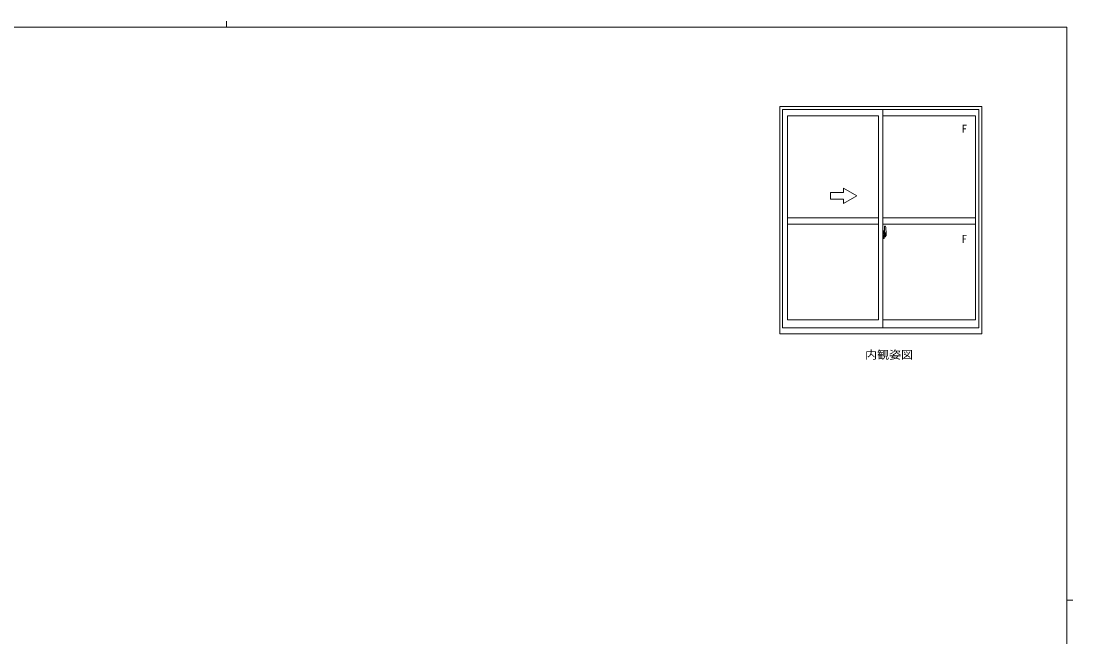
# Model space of a CAD drawing. Units: millimetres on the paper. Extents: x -420 to 373, y -297 to 267.
# Drawn here: x -126.9 to 355.1, y -14.9 to 267.2 of the extents above; entities that cross this region are included whole.
import ezdxf
from ezdxf.enums import TextEntityAlignment as Align

# ---------------------------------------------------------------- set-up
doc = ezdxf.new("R2010")
doc.units = ezdxf.units.MM
doc.linetypes.add('CHAIN2', pattern=[12, 9, -1, 1, -1])
doc.layers.add('0-1_YKK_ZWAK', color=7, linetype='Continuous', lineweight=9)
doc.layers.add('0-5_YKK_A1', color=4, linetype='Continuous', lineweight=9)
doc.layers.add('0-2_USER1', color=3, linetype='Continuous')
doc.styles.add('ＭＳ ゴシック', font='')
doc.styles.get('ＭＳ ゴシック').set_extended_font_data('MS Gothic')

msp = doc.modelspace()

# ---------------------------------------------------------------- linework, layer by layer
at = {"layer": '0-1_YKK_ZWAK'}
for p, q in [((-32.686, 267.2), (-32.686, 264.4)), ((352.3, 264.4), (-417.7, 264.4)), ((352.3, 264.4), (352.3, -260.6)), ((352.3, 1.9), (355.1, 1.9))]:
    msp.add_line(p, q, dxfattribs=at)
at = {"layer": '0-5_YKK_A1'}
for p, q in [((220.786, 123.876), (220.786, 228.126)), ((220.786, 228.126), (313.286, 228.126)), ((222.036, 126.626), (222.036, 226.626)), ((222.036, 226.626), (312.036, 226.626)), ((268.036, 126.626), (268.036, 226.626)), ((312.036, 226.626), (312.036, 126.626)), ((313.286, 228.126), (313.286, 123.876)), ((224.286, 130.326), (224.286, 223.776)), ((224.286, 223.776), (266.036, 223.776)), ((266.036, 130.326), (266.036, 223.776)), ((268.036, 223.776), (310.486, 223.776)), ((310.486, 223.776), (310.486, 130.326)), ((256.036, 187.126), (250.036, 190.591)), ((250.036, 188.626), (250.036, 190.591)), ((256.036, 187.126), (250.036, 183.662)), ((250.036, 183.662), (250.036, 185.626)), ((266.036, 177.126), (224.286, 177.126)), ((266.036, 174.126), (224.286, 174.126)), ((268.036, 177.126), (310.486, 177.126)), ((268.036, 174.126), (310.486, 174.126)), ((268.461, 171.037), (268.036, 171.051)), ((268.036, 171.051), (268.036, 167.551)), ((268.036, 169.439), (268.051, 169.439)), ((268.036, 169.114), (268.051, 169.114)), ((268.051, 169.661), (268.051, 168.592)), ((268.051, 169.661), (268.051, 169.655)), ((268.066, 169.675), (268.526, 169.659)), ((268.086, 168.701), (268.086, 168.644)), ((268.111, 168.726), (268.461, 168.726)), ((268.171, 169.791), (268.171, 169.721)), ((268.196, 169.816), (268.356, 169.816)), ((268.356, 169.696), (268.196, 169.696)), ((268.381, 169.791), (268.381, 169.721)), ((268.461, 171.037), (268.461, 170.051)), ((268.461, 171.006), (268.461, 170.051)), ((268.486, 171.006), (268.461, 171.006)), ((268.461, 170.051), (268.587, 170.047)), ((268.461, 170.051), (268.586, 170.051)), ((268.486, 171.031), (268.486, 170.076)), ((268.486, 171.031), (268.561, 171.031)), ((268.486, 170.076), (268.611, 170.076)), ((268.486, 168.701), (268.486, 168.644)), ((268.551, 169.635), (268.551, 168.618)), ((268.563, 169.636), (268.563, 168.967)), ((268.586, 170.051), (268.586, 170.076)), ((268.611, 170.981), (268.611, 170.076)), ((268.611, 169.709), (268.611, 170.022)), ((268.712, 169.875), (268.611, 169.876)), ((268.611, 168.581), (268.611, 168.894)), ((268.611, 168.726), (268.712, 168.728)), ((268.641, 169.274), (268.811, 169.274)), ((268.736, 173.276), (268.736, 170.016)), ((268.736, 170.056), (268.736, 169.497)), ((268.736, 170.016), (268.751, 170.016)), ((268.736, 169.497), (268.736, 169.85)), ((268.736, 169.559), (268.736, 169.794)), ((268.736, 169.601), (268.811, 169.601)), ((268.736, 168.753), (268.736, 169.274)), ((268.736, 169.274), (268.736, 168.476)), ((268.751, 170.016), (268.751, 169.719)), ((268.751, 169.719), (268.926, 169.719)), ((269.196, 173.285), (268.762, 173.301)), ((268.811, 169.891), (268.811, 169.941)), ((268.811, 169.719), (268.811, 169.497)), ((268.811, 169.274), (268.811, 168.476)), ((268.811, 169.274), (268.811, 169.274)), ((268.911, 169.274), (268.811, 169.274)), ((268.811, 169.2), (268.811, 169.274)), ((268.911, 169.2), (268.811, 169.2)), ((268.811, 169.154), (268.811, 169.2)), ((268.911, 169.154), (268.811, 169.154)), ((268.811, 168.96), (268.811, 169.154)), ((268.811, 169.13), (268.811, 168.86)), ((268.911, 168.96), (268.811, 168.96)), ((268.811, 168.906), (268.811, 168.96)), ((268.911, 168.906), (268.811, 168.906)), ((268.811, 168.901), (268.811, 168.906)), ((268.811, 168.901), (268.811, 168.771)), ((268.811, 168.86), (268.823, 168.86)), ((268.811, 168.771), (268.811, 168.758)), ((268.811, 168.758), (268.811, 168.707)), ((268.849, 170.169), (269.236, 170.169)), ((269.211, 170.096), (268.849, 170.096)), ((268.911, 169.274), (268.911, 169.472)), ((268.911, 169.388), (268.926, 169.388)), ((268.911, 169.274), (268.911, 169.274)), ((268.911, 169.2), (268.911, 169.274)), ((268.911, 169.154), (268.911, 169.2)), ((268.911, 168.96), (268.911, 169.154)), ((268.911, 168.906), (268.911, 168.96)), ((268.911, 168.901), (268.911, 168.906)), ((269.146, 168.812), (268.911, 168.812)), ((268.926, 169.719), (268.926, 168.901)), ((268.926, 168.936), (268.966, 168.936)), ((268.966, 168.936), (268.966, 168.901)), ((268.966, 168.929), (269.181, 168.929)), ((269.146, 168.86), (269.181, 168.86)), ((269.146, 168.682), (269.146, 168.812)), ((269.181, 168.929), (269.181, 168.757)), ((269.388, 168.764), (269.181, 168.757)), ((269.211, 169.117), (269.211, 170.096)), ((269.235, 169.059), (269.236, 169.106)), ((269.235, 169.07), (269.236, 169.106)), ((269.236, 169.109), (269.236, 170.169)), ((269.236, 169.106), (269.236, 169.109)), ((269.436, 171.031), (269.436, 168.814)), ((268.526, 168.594), (268.066, 168.578)), ((268.461, 168.619), (268.111, 168.619)), ((268.461, 168.551), (268.587, 168.556)), ((268.461, 167.596), (268.461, 168.551)), ((268.461, 168.551), (268.586, 168.551)), ((268.486, 167.596), (268.461, 167.596)), ((268.486, 167.571), (268.486, 168.526)), ((268.486, 168.526), (268.611, 168.526)), ((268.486, 167.571), (268.561, 167.571)), ((268.586, 168.551), (268.586, 168.526)), ((268.611, 167.621), (268.611, 168.526)), ((269.011, 168.438), (268.849, 168.438)), ((268.849, 168.363), (269.036, 168.363)), ((269.146, 168.666), (268.858, 168.666)), ((269.036, 168.413), (269.036, 168.363)), ((269.146, 168.666), (269.146, 168.682)), ((266.036, 130.326), (224.286, 130.326)), ((310.486, 130.326), (268.036, 130.326)), ((312.036, 126.626), (222.036, 126.626)), ((313.286, 123.876), (220.786, 123.876))]:
    msp.add_line(p, q, dxfattribs=at)
at = {"layer": '0-5_YKK_A1', "linetype": 'CHAIN2'}
msp.add_line((269.608, 169.126), (267.871, 169.126), dxfattribs=at)
at = {"layer": '0-5_YKK_A1'}
for points in [[(250.036, 188.626), (244.036, 188.626), (244.036, 185.626), (250.036, 185.626)], [(268.051, 169.661), (268.053, 169.668), (268.059, 169.674), (268.067, 169.675)], [(268.55, 169.644), (268.551, 169.639), (268.551, 169.635)], [(268.563, 169.636), (268.563, 169.636), (268.572, 169.637), (268.582, 169.643), (268.594, 169.655), (268.607, 169.682), (268.611, 169.709)], [(268.611, 168.894), (268.611, 168.902), (268.603, 168.931), (268.597, 168.944), (268.587, 168.956), (268.579, 168.962), (268.568, 168.966), (268.563, 168.967)], [(268.811, 169.497), (268.641, 169.497), (268.641, 169.299)], [(268.811, 169.299), (268.641, 169.299), (268.641, 169.274)], [(268.811, 170.059), (268.811, 169.719), (268.811, 169.497)], [(268.811, 169.497), (268.882, 169.49), (268.911, 169.472)], [(268.811, 169.299), (268.861, 169.296), (268.898, 169.287), (268.911, 169.274)], [(269.146, 168.812), (269.146, 168.901), (268.911, 168.901), (268.811, 168.901)], [(268.814, 168.691), (268.812, 168.699), (268.811, 168.707)], [(268.461, 168.551), (268.461, 167.566), (268.036, 167.551)], [(268.067, 168.578), (268.059, 168.579), (268.053, 168.584), (268.051, 168.592)], [(268.551, 168.618), (268.551, 168.614), (268.55, 168.609)], [(268.814, 168.691), (268.818, 168.685), (268.822, 168.679), (268.833, 168.671), (268.848, 168.667), (268.865, 168.666), (268.876, 168.668), (268.887, 168.671), (268.911, 168.681), (268.911, 168.682)], [(269.036, 168.363), (269.058, 168.394), (269.069, 168.41)]]:
    msp.add_lwpolyline(points, dxfattribs=at)
for centre, radius, start, end in [((268.111, 168.701), 0.025, 90, 180), ((268.196, 169.791), 0.025, 90, 180), ((268.196, 169.721), 0.025, 180, 270), ((268.356, 169.791), 0.025, 0, 90), ((268.356, 169.721), 0.025, 270, 0), ((268.461, 168.701), 0.025, 0, 90), ((268.526, 169.634), 0.0254, 22.09753, 91.00793), ((268.561, 170.981), 0.05, 0, 90), ((268.586, 170.022), 0.025, 0, 88), ((268.711, 169.85), 0.025, 0, 88.99998), ((268.711, 168.753), 0.025, 270.99997, 0), ((268.761, 173.276), 0.025, 88, 180), ((268.849, 170.056), 0.113, 90, 180), ((268.849, 170.059), 0.0375, 90, 180), ((268.906, 168.907), 0.095, 183.2594, 273.08768), ((268.326, 168.99), 0.88, 321.17381, 347.94702), ((268.287, 168.97), 0.933, 323.36708, 346.8425), ((267.928, 169.048), 1.307, 330.76877, 347.14854), ((268.326, 168.99), 0.88, 347.94702, 350.0179), ((267.74, 169.076), 1.472, 350.6691, 1.57924), ((269.194, 173.235), 0.05, 9.79346, 88), ((268.287, 168.97), 0.933, 346.8425, 351.37085), ((267.928, 169.048), 1.307, 347.14854, 0.46379), ((267.76, 169.107), 1.476, 349.18681, 0.08105), ((269.211, 170.121), 0.025, 270, 0), ((256.186, 170.99), 13.25, 0.17856, 9.79346), ((269.386, 168.814), 0.05, 272, 0), ((268.111, 168.644), 0.025, 180, 270), ((268.461, 168.644), 0.025, 270, 0), ((268.526, 168.619), 0.0256, 269.33273, 337.56177), ((268.561, 167.621), 0.05, 270, 0), ((268.586, 168.581), 0.025, 271.99998, 0), ((268.849, 168.476), 0.113, 180, 270), ((268.849, 168.476), 0.0375, 180, 270), ((269.011, 168.413), 0.025, 0, 90)]:
    msp.add_arc(centre, radius, start, end, dxfattribs=at)

# ---------------------------------------------------------------- texts
at = {"layer": '0-2_USER1', "style": 'ＭＳ ゴシック', "width": 1.1}
msp.add_text('内観姿図', height=3.666, dxfattribs=at).set_placement((259.852, 111.389), align=Align.BOTTOM_LEFT)
at = {"layer": '0-5_YKK_A1', "color": 3, "style": 'ＭＳ ゴシック'}
for p in [(304.108, 214.92), (304.108, 164.466)]:
    msp.add_text('F', height=3.666, dxfattribs=at).set_placement(p, align=Align.BOTTOM_LEFT)

doc.saveas('drawing.dxf')
